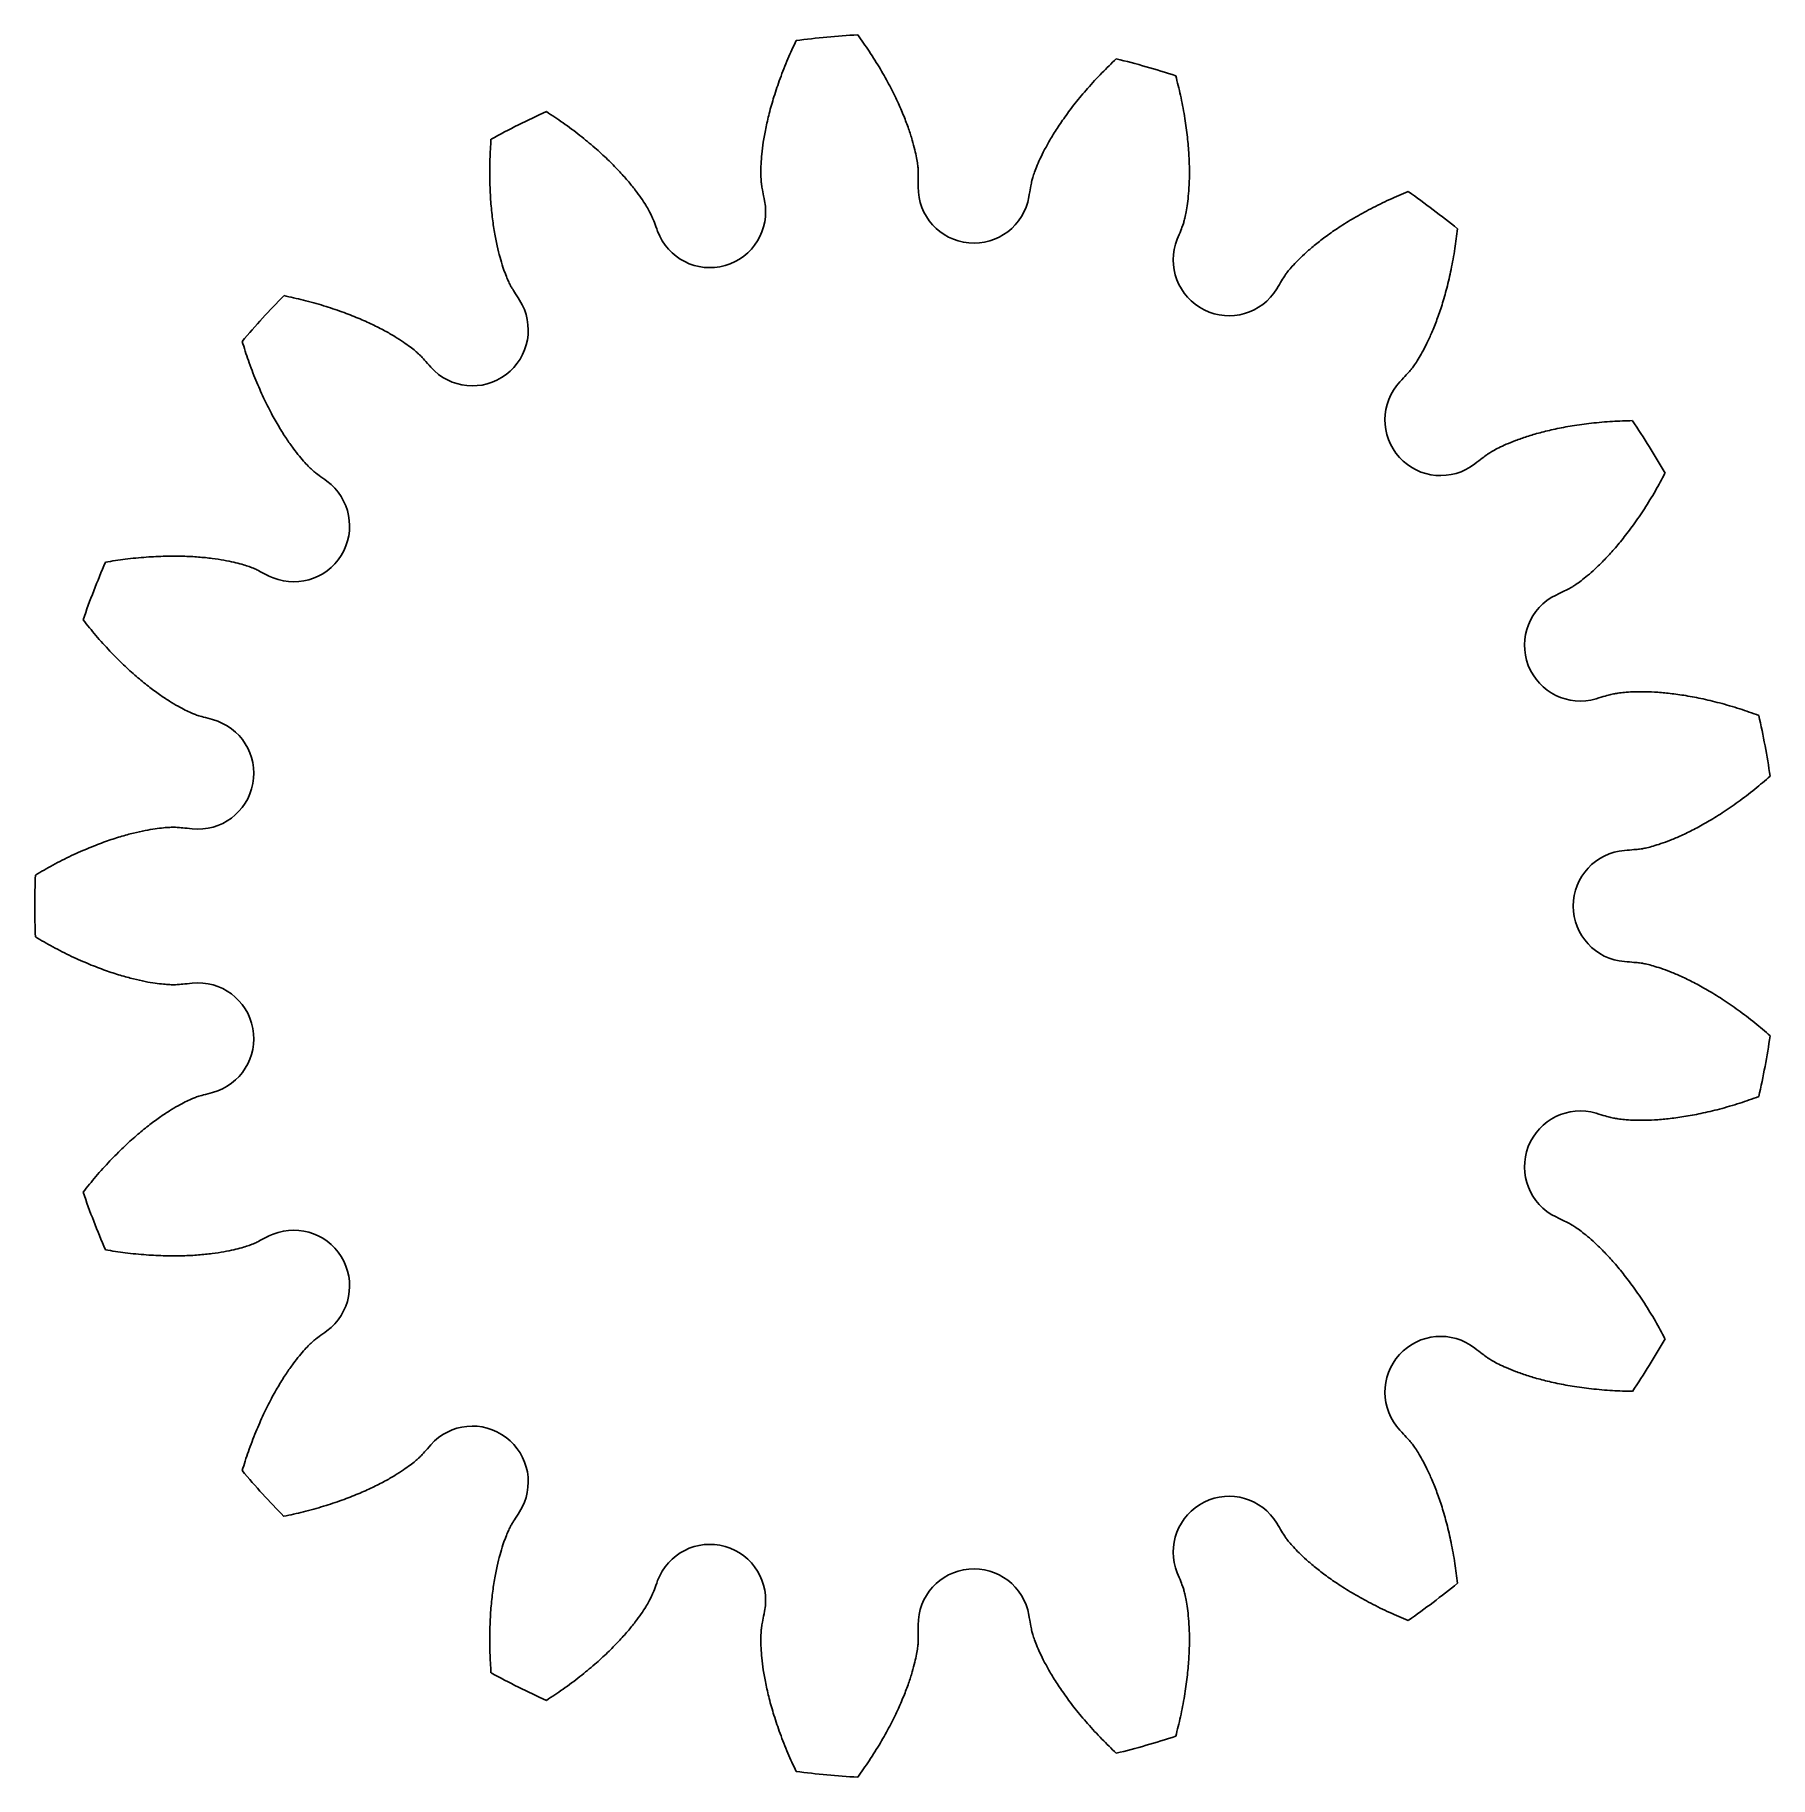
# Model space of a CAD drawing. Extents: x 6.84 to 10.56, y 2.4 to 6.14.
import ezdxf

# ---------------------------------------------------------------- set-up
doc = ezdxf.new("R2010")
doc.units = 0
doc.header["$LTSCALE"] = 0.5
doc.header["$MEASUREMENT"] = 0
doc.layers.add('VISIBLE', color=7, linetype='CONTINUOUS')

msp = doc.modelspace()

# ---------------------------------------------------------------- linework, layer by layer
at = {"layer": 'VISIBLE'}
for centre, radius, start, end in [((8.7082, 4.2702), 1.8701, 93.2639, 97.3243), ((8.7082, 4.2702), 1.8701, 72.0875, 76.1478), ((8.7082, 4.2702), 1.8701, 114.4404, 118.5008), ((8.8509, 5.8103), 0.1195, 179.2599, 350.1518), ((8.7082, 4.2702), 1.8701, 50.911, 54.9713), ((8.2849, 5.7579), 0.1195, 200.4364, 11.3283), ((9.3976, 5.6548), 0.1195, 158.0835, 328.9754), ((8.7082, 4.2702), 1.8701, 135.6169, 139.6772), ((7.7761, 5.5045), 0.1195, 221.6129, 32.5048), ((9.8512, 5.3122), 0.1195, 136.907, 307.7989), ((8.7082, 4.2702), 1.8701, 29.7345, 33.7949), ((7.3932, 5.0844), 0.1195, 242.7894, 53.6812), ((8.7082, 4.2702), 1.8701, 156.7934, 160.8537), ((10.1504, 4.829), 0.1195, 115.7305, 286.6224), ((7.1879, 4.5544), 0.1195, 263.9658, 74.8577), ((8.7082, 4.2702), 1.8701, 8.5581, 12.6184), ((10.2549, 4.2702), 0.1195, 94.5541, 265.4459), ((8.7082, 4.2702), 1.8701, 177.9698, 182.0302), ((7.1879, 3.986), 0.1195, 285.1423, 96.0342), ((8.7082, 4.2702), 1.8701, 347.3816, 351.4419), ((10.1504, 3.7115), 0.1195, 73.3776, 244.2695), ((8.7082, 4.2702), 1.8701, 199.1463, 203.2066), ((7.3932, 3.456), 0.1195, 306.3188, 117.2106), ((9.8512, 3.2283), 0.1195, 52.2011, 223.093), ((8.7082, 4.2702), 1.8701, 326.2051, 330.2655), ((7.7761, 3.036), 0.1195, 327.4952, 138.3871), ((8.7082, 4.2702), 1.8701, 220.3228, 224.3831), ((9.3976, 2.8857), 0.1195, 31.0246, 201.9165), ((8.2849, 2.7826), 0.1195, 348.6717, 159.5636), ((8.8509, 2.7302), 0.1195, 9.8482, 180.7401), ((8.7082, 4.2702), 1.8701, 305.0287, 309.089), ((8.7082, 4.2702), 1.8701, 241.4992, 245.5596), ((8.7082, 4.2702), 1.8701, 283.8522, 287.9125), ((8.7082, 4.2702), 1.8701, 262.6757, 266.7361)]:
    msp.add_arc(centre, radius, start, end, dxfattribs=at)
for points in [[(8.4021, 5.7813), (8.399, 5.7966), (8.3956, 5.8145), (8.3953, 5.8186), (8.3944, 5.8295), (8.3941, 5.8429), (8.3945, 5.8607), (8.3961, 5.8822), (8.3993, 5.9076), (8.4045, 5.9366), (8.4119, 5.9692), (8.4221, 6.0051), (8.4353, 6.0443), (8.451, 6.0845), (8.4637, 6.1119), (8.4698, 6.1251)], [(8.7314, 5.8118), (8.7316, 5.8275), (8.7317, 5.8456), (8.7313, 5.8497), (8.7302, 5.8607), (8.728, 5.8738), (8.7243, 5.8913), (8.7187, 5.9121), (8.7109, 5.9365), (8.7005, 5.9641), (8.6872, 5.9947), (8.6706, 6.0282), (8.6504, 6.0642), (8.6276, 6.1009), (8.6101, 6.1255), (8.6017, 6.1373)], [(8.9686, 5.7899), (8.9713, 5.8052), (8.9745, 5.8231), (8.9758, 5.8271), (8.9788, 5.8376), (8.9834, 5.8502), (8.9902, 5.8666), (8.9995, 5.8861), (9.0117, 5.9086), (9.027, 5.9338), (9.0457, 5.9615), (9.0681, 5.9913), (9.0946, 6.0231), (9.1238, 6.0549), (9.1455, 6.0759), (9.1559, 6.0859)], [(9.2867, 5.6994), (9.2926, 5.7138), (9.2992, 5.7307), (9.3003, 5.7347), (9.3032, 5.7453), (9.3059, 5.7584), (9.3088, 5.776), (9.3111, 5.7974), (9.3127, 5.823), (9.3129, 5.8524), (9.3116, 5.8858), (9.3082, 5.923), (9.3024, 5.9639), (9.2944, 6.0064), (9.287, 6.0357), (9.2834, 6.0497)], [(8.173, 5.7161), (8.1675, 5.7308), (8.1611, 5.7477), (8.1591, 5.7514), (8.1542, 5.7612), (8.1474, 5.7727), (8.1376, 5.7876), (8.1249, 5.805), (8.1088, 5.8249), (8.0892, 5.8469), (8.0657, 5.8707), (8.0381, 5.8959), (8.0063, 5.9222), (7.9718, 5.9481), (7.9465, 5.9648), (7.9345, 5.9727)], [(7.8769, 5.5687), (7.8685, 5.5819), (7.8588, 5.5973), (7.8571, 5.601), (7.8523, 5.6109), (7.8472, 5.6232), (7.8411, 5.64), (7.8349, 5.6606), (7.8287, 5.6855), (7.823, 5.7144), (7.8182, 5.7475), (7.8147, 5.7846), (7.8129, 5.8259), (7.813, 5.8691), (7.8149, 5.8992), (7.8158, 5.9137)], [(9.5, 5.5932), (9.5081, 5.6065), (9.5175, 5.622), (9.5201, 5.6253), (9.5268, 5.634), (9.5356, 5.6441), (9.5479, 5.6569), (9.5636, 5.6717), (9.583, 5.6883), (9.6064, 5.7063), (9.6339, 5.7254), (9.6656, 5.7451), (9.7017, 5.7651), (9.7404, 5.7842), (9.7683, 5.796), (9.7816, 5.8016)], [(9.7639, 5.3939), (9.7746, 5.4053), (9.7869, 5.4186), (9.7893, 5.4219), (9.7959, 5.4308), (9.8032, 5.442), (9.8122, 5.4573), (9.8221, 5.4765), (9.8328, 5.4997), (9.8437, 5.5271), (9.8545, 5.5588), (9.8648, 5.5947), (9.8741, 5.6349), (9.8819, 5.6774), (9.8856, 5.7074), (9.8873, 5.7217)], [(7.6868, 5.4251), (7.6764, 5.4368), (7.6643, 5.4503), (7.6611, 5.453), (7.653, 5.4604), (7.6425, 5.4686), (7.628, 5.479), (7.6099, 5.4907), (7.5877, 5.5034), (7.5614, 5.5168), (7.5309, 5.5305), (7.4961, 5.5441), (7.4569, 5.5571), (7.4154, 5.5688), (7.3858, 5.5752), (7.3717, 5.5783)], [(7.464, 5.1807), (7.4514, 5.19), (7.4368, 5.2008), (7.4338, 5.2037), (7.4258, 5.2111), (7.4166, 5.2208), (7.4049, 5.2343), (7.3916, 5.2513), (7.3769, 5.2722), (7.3611, 5.2971), (7.3447, 5.3262), (7.328, 5.3596), (7.3114, 5.3974), (7.2959, 5.4377), (7.2868, 5.4665), (7.2824, 5.4803)], [(9.9244, 5.2178), (9.9368, 5.2274), (9.9512, 5.2384), (9.9548, 5.2405), (9.9641, 5.2462), (9.976, 5.2524), (9.9921, 5.26), (10.0121, 5.2681), (10.0362, 5.2765), (10.0645, 5.2849), (10.097, 5.2927), (10.1337, 5.2997), (10.1746, 5.3053), (10.2176, 5.3091), (10.2478, 5.31), (10.2623, 5.3104)], [(10.0985, 4.9366), (10.1126, 4.9434), (10.1289, 4.9514), (10.1324, 4.9536), (10.1417, 4.9595), (10.1525, 4.9673), (10.1665, 4.9784), (10.1826, 4.9927), (10.201, 5.0105), (10.221, 5.0321), (10.2425, 5.0577), (10.2651, 5.0874), (10.2884, 5.1216), (10.311, 5.1584), (10.3253, 5.185), (10.332, 5.1978)], [(7.3386, 4.9782), (7.3247, 4.9853), (7.3085, 4.9935), (7.3046, 4.9949), (7.2943, 4.9988), (7.2815, 5.0027), (7.2643, 5.0072), (7.2431, 5.0115), (7.2179, 5.0154), (7.1885, 5.0184), (7.1552, 5.0201), (7.1178, 5.0202), (7.0765, 5.0182), (7.0336, 5.0141), (7.0037, 5.0094), (6.9894, 5.0071)], [(7.2191, 4.6698), (7.204, 4.6739), (7.1865, 4.6787), (7.1827, 4.6803), (7.1725, 4.6843), (7.1604, 4.69), (7.1446, 4.6984), (7.1261, 4.7094), (7.1048, 4.7236), (7.0811, 4.7411), (7.0553, 4.7623), (7.0276, 4.7874), (6.9985, 4.8167), (6.9695, 4.8487), (6.9506, 4.8723), (6.9416, 4.8836)], [(10.1846, 4.7144), (10.1996, 4.7189), (10.217, 4.724), (10.2211, 4.7247), (10.2319, 4.7266), (10.2452, 4.7281), (10.2629, 4.7293), (10.2845, 4.7297), (10.3101, 4.7289), (10.3395, 4.7264), (10.3726, 4.722), (10.4093, 4.7152), (10.4495, 4.7056), (10.491, 4.6937), (10.5195, 4.6836), (10.5331, 4.6788)], [(10.2454, 4.3894), (10.2609, 4.3906), (10.279, 4.3921), (10.2831, 4.393), (10.2939, 4.3951), (10.3068, 4.3985), (10.3238, 4.4038), (10.344, 4.4112), (10.3676, 4.4212), (10.3941, 4.4341), (10.4234, 4.4502), (10.4552, 4.4698), (10.4892, 4.4933), (10.5236, 4.5194), (10.5465, 4.5391), (10.5575, 4.5485)], [(7.1753, 4.4356), (7.1598, 4.4372), (7.1417, 4.439), (7.1376, 4.4389), (7.1266, 4.4389), (7.1133, 4.4379), (7.0956, 4.4358), (7.0743, 4.4322), (7.0493, 4.4267), (7.0209, 4.4189), (6.9891, 4.4085), (6.9543, 4.395), (6.9165, 4.3783), (6.8779, 4.3589), (6.8518, 4.3438), (6.8393, 4.3365)], [(7.1753, 4.1049), (7.1598, 4.1032), (7.1417, 4.1014), (7.1376, 4.1015), (7.1266, 4.1016), (7.1133, 4.1026), (7.0956, 4.1046), (7.0743, 4.1082), (7.0493, 4.1138), (7.0209, 4.1216), (6.9891, 4.132), (6.9543, 4.1454), (6.9165, 4.1622), (6.8779, 4.1816), (6.8518, 4.1967), (6.8393, 4.204)], [(10.2454, 4.1511), (10.2609, 4.1499), (10.279, 4.1483), (10.2831, 4.1475), (10.2939, 4.1454), (10.3068, 4.142), (10.3238, 4.1367), (10.344, 4.1292), (10.3676, 4.1192), (10.3941, 4.1063), (10.4234, 4.0902), (10.4552, 4.0706), (10.4892, 4.0472), (10.5236, 4.0211), (10.5465, 4.0014), (10.5575, 3.9919)], [(7.2191, 3.8707), (7.204, 3.8666), (7.1865, 3.8618), (7.1827, 3.8602), (7.1725, 3.8561), (7.1604, 3.8504), (7.1446, 3.8421), (7.1261, 3.831), (7.1048, 3.8169), (7.0811, 3.7993), (7.0553, 3.7781), (7.0276, 3.753), (6.9985, 3.7237), (6.9695, 3.6918), (6.9506, 3.6682), (6.9416, 3.6569)], [(10.1846, 3.826), (10.1996, 3.8216), (10.217, 3.8165), (10.2211, 3.8158), (10.2319, 3.8139), (10.2452, 3.8124), (10.2629, 3.8111), (10.2845, 3.8108), (10.3101, 3.8116), (10.3395, 3.8141), (10.3726, 3.8185), (10.4093, 3.8253), (10.4495, 3.8348), (10.491, 3.8468), (10.5195, 3.8568), (10.5331, 3.8617)], [(10.0985, 3.6039), (10.1126, 3.5971), (10.1289, 3.5891), (10.1324, 3.5868), (10.1417, 3.581), (10.1525, 3.5732), (10.1665, 3.5621), (10.1826, 3.5478), (10.201, 3.53), (10.221, 3.5084), (10.2425, 3.4828), (10.2651, 3.453), (10.2884, 3.4189), (10.311, 3.3821), (10.3253, 3.3555), (10.332, 3.3427)], [(7.3386, 3.5623), (7.3247, 3.5552), (7.3085, 3.5469), (7.3046, 3.5456), (7.2943, 3.5416), (7.2815, 3.5377), (7.2643, 3.5333), (7.2431, 3.529), (7.2179, 3.5251), (7.1885, 3.5221), (7.1552, 3.5203), (7.1178, 3.5203), (7.0765, 3.5223), (7.0336, 3.5264), (7.0037, 3.5311), (6.9894, 3.5333)], [(7.464, 3.3597), (7.4514, 3.3505), (7.4368, 3.3396), (7.4338, 3.3368), (7.4258, 3.3293), (7.4166, 3.3196), (7.4049, 3.3062), (7.3916, 3.2892), (7.3769, 3.2683), (7.3611, 3.2434), (7.3447, 3.2143), (7.328, 3.1809), (7.3114, 3.143), (7.2959, 3.1027), (7.2868, 3.0739), (7.2824, 3.0601)], [(9.9244, 3.3227), (9.9368, 3.3131), (9.9512, 3.3021), (9.9548, 3.3), (9.9641, 3.2943), (9.976, 3.2881), (9.9921, 3.2805), (10.0121, 3.2724), (10.0362, 3.2639), (10.0645, 3.2556), (10.097, 3.2477), (10.1337, 3.2408), (10.1746, 3.2352), (10.2176, 3.2313), (10.2478, 3.2304), (10.2623, 3.2301)], [(9.7639, 3.1466), (9.7746, 3.1352), (9.7869, 3.1219), (9.7893, 3.1185), (9.7959, 3.1097), (9.8032, 3.0985), (9.8122, 3.0831), (9.8221, 3.064), (9.8328, 3.0407), (9.8437, 3.0133), (9.8545, 2.9817), (9.8648, 2.9458), (9.8741, 2.9056), (9.8819, 2.8631), (9.8856, 2.8331), (9.8873, 2.8187)], [(7.6868, 3.1153), (7.6764, 3.1037), (7.6643, 3.0901), (7.6611, 3.0874), (7.653, 3.0801), (7.6425, 3.0718), (7.628, 3.0614), (7.6099, 3.0498), (7.5877, 3.037), (7.5614, 3.0236), (7.5309, 3.01), (7.4961, 2.9964), (7.4569, 2.9834), (7.4154, 2.9717), (7.3858, 2.9652), (7.3717, 2.9622)], [(7.8769, 2.9718), (7.8685, 2.9586), (7.8588, 2.9432), (7.8571, 2.9395), (7.8523, 2.9296), (7.8472, 2.9173), (7.8411, 2.9005), (7.8349, 2.8798), (7.8287, 2.855), (7.823, 2.8261), (7.8182, 2.793), (7.8147, 2.7558), (7.8129, 2.7146), (7.813, 2.6714), (7.8149, 2.6412), (7.8158, 2.6268)], [(9.5, 2.9473), (9.5081, 2.9339), (9.5175, 2.9184), (9.5201, 2.9152), (9.5268, 2.9065), (9.5356, 2.8964), (9.5479, 2.8835), (9.5636, 2.8687), (9.583, 2.8521), (9.6064, 2.8341), (9.6339, 2.8151), (9.6656, 2.7954), (9.7017, 2.7754), (9.7404, 2.7562), (9.7683, 2.7445), (9.7816, 2.7389)], [(9.2867, 2.8411), (9.2926, 2.8266), (9.2992, 2.8097), (9.3003, 2.8057), (9.3032, 2.7952), (9.3059, 2.7821), (9.3088, 2.7645), (9.3111, 2.743), (9.3127, 2.7175), (9.3129, 2.688), (9.3116, 2.6546), (9.3082, 2.6174), (9.3024, 2.5765), (9.2944, 2.5341), (9.287, 2.5048), (9.2834, 2.4908)], [(8.173, 2.8243), (8.1675, 2.8097), (8.1611, 2.7927), (8.1591, 2.7891), (8.1542, 2.7793), (8.1474, 2.7678), (8.1376, 2.7529), (8.1249, 2.7354), (8.1088, 2.7155), (8.0892, 2.6936), (8.0657, 2.6698), (8.0381, 2.6446), (8.0063, 2.6183), (7.9718, 2.5923), (7.9465, 2.5757), (7.9345, 2.5677)], [(8.4021, 2.7591), (8.399, 2.7438), (8.3956, 2.726), (8.3953, 2.7219), (8.3944, 2.7109), (8.3941, 2.6976), (8.3945, 2.6798), (8.3961, 2.6582), (8.3993, 2.6329), (8.4045, 2.6038), (8.4119, 2.5713), (8.4221, 2.5353), (8.4353, 2.4962), (8.451, 2.456), (8.4637, 2.4285), (8.4698, 2.4154)], [(8.7314, 2.7286), (8.7316, 2.713), (8.7317, 2.6949), (8.7313, 2.6908), (8.7302, 2.6798), (8.728, 2.6666), (8.7243, 2.6492), (8.7187, 2.6284), (8.7109, 2.604), (8.7005, 2.5764), (8.6872, 2.5458), (8.6706, 2.5123), (8.6504, 2.4763), (8.6276, 2.4396), (8.6101, 2.415), (8.6017, 2.4032)], [(8.9686, 2.7506), (8.9713, 2.7352), (8.9745, 2.7173), (8.9758, 2.7134), (8.9788, 2.7029), (8.9834, 2.6903), (8.9902, 2.6739), (8.9995, 2.6544), (9.0117, 2.6319), (9.027, 2.6067), (9.0457, 2.579), (9.0681, 2.5491), (9.0946, 2.5174), (9.1238, 2.4856), (9.1455, 2.4646), (9.1559, 2.4545)]]:
    msp.add_open_spline(points, degree=3, knots=[0.1082519, 0.1082519, 0.1082519, 0.1082519, 0.1666412, 0.2000001, 0.2430663, 0.2940228, 0.3518021, 0.4156794, 0.4851215, 0.5597142, 0.6391241, 0.7230755, 0.8113347, 0.9037012, 0.98804, 0.98804, 0.98804, 0.98804], dxfattribs=at)

doc.saveas('drawing.dxf')
